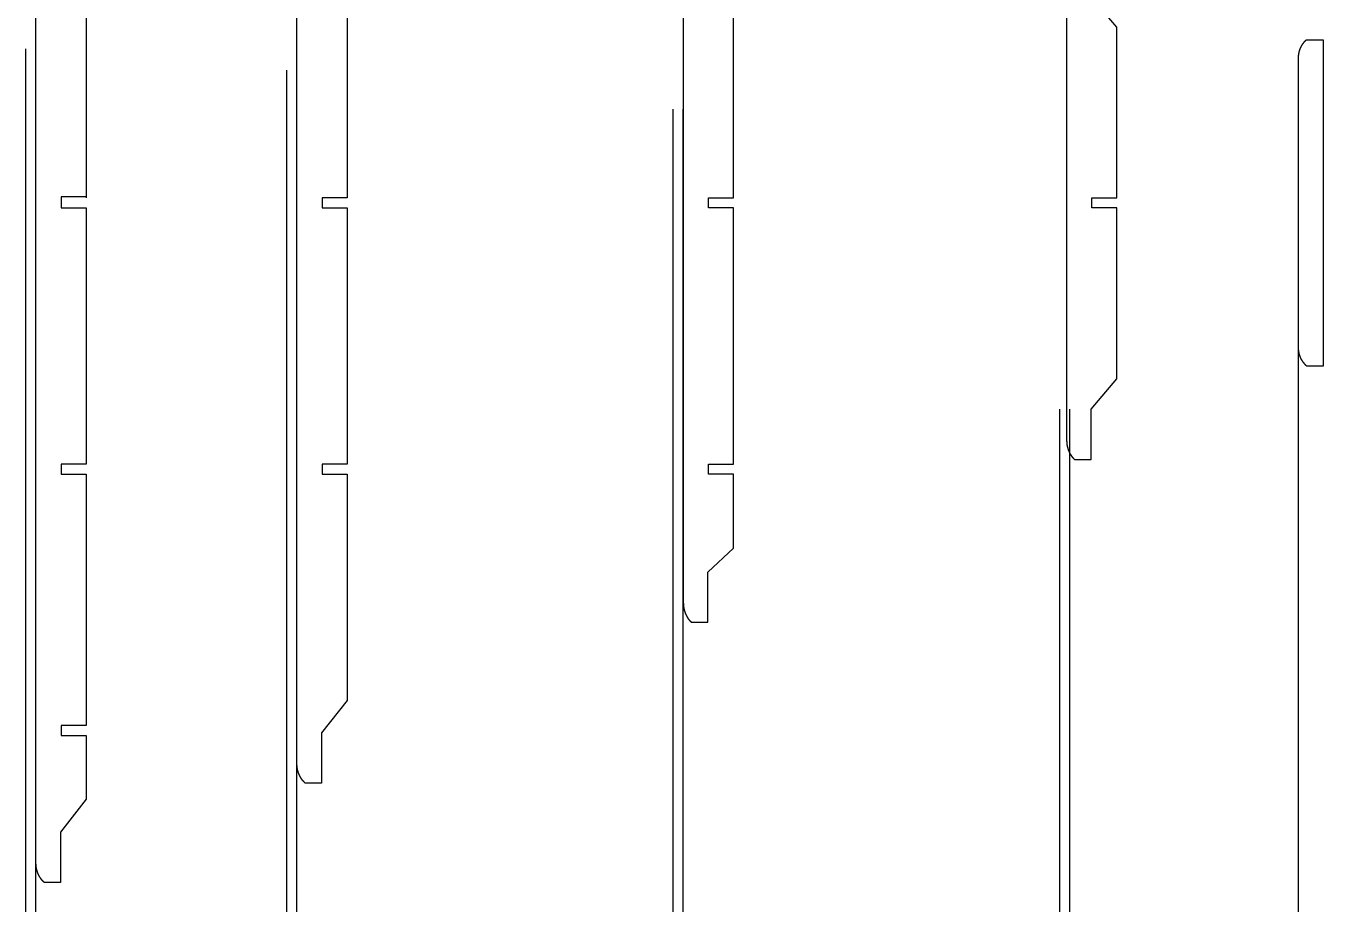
# Model space of a CAD drawing. Header units: inches. Extents: x -1514 to 1282, y -2074 to 286.
# Drawn here: x -1366.6 to -1314.9, y -1791.2 to -1756.2 of the extents above; entities that cross this region are included whole.
import ezdxf

# ---------------------------------------------------------------- set-up
doc = ezdxf.new("R2010")
doc.units = ezdxf.units.IN
doc.header["$LTSCALE"] = 0.1
doc.header["$MEASUREMENT"] = 0

msp = doc.modelspace()

# ---------------------------------------------------------------- linework, layer by layer
for p, q in [((-1366.61192, -1915.49827), (-1366.61192, -1757.16029)), ((-1366.21192, -1915.49827), (-1366.21192, -1757.16029)), ((-1356.21192, -1915.49827), (-1356.21192, -1758.00803)), ((-1355.81192, -1915.49827), (-1355.81192, -1758.00803)), ((-1340.81192, -1915.49827), (-1340.81192, -1759.56345)), ((-1340.41192, -1915.49827), (-1340.41192, -1759.56345)), ((-1315.8957, -1915.49827), (-1315.8957, -1763.28714)), ((-1325.41192, -1915.49827), (-1325.41192, -1771.50665)), ((-1325.01192, -1915.49827), (-1325.01192, -1771.50665))]:
    msp.add_line(p, q)
at = {"color": 7, "linetype": 'Continuous', "lineweight": 25}
for points in [[(-1364.21192, -1763.0575), (-1365.21192, -1763.0575), (-1365.21192, -1763.48713), (-1364.21192, -1763.48713), (-1364.21192, -1773.70137), (-1365.21192, -1773.70137), (-1365.21192, -1774.10137), (-1364.21192, -1774.10137), (-1364.21192, -1784.10137), (-1365.21192, -1784.10137), (-1365.21192, -1784.50137), (-1364.21192, -1784.50137), (-1364.21192, -1784.73246), (-1364.21192, -1784.96356), (-1364.21192, -1785.19466), (-1364.21192, -1785.42575), (-1364.21192, -1785.65685), (-1364.21192, -1785.88794), (-1364.21192, -1786.11904), (-1364.21192, -1786.35013), (-1364.21192, -1786.58123), (-1364.21192, -1786.81233), (-1364.21192, -1787.04342), (-1365.23195, -1788.3557), (-1365.23195, -1790.3557), (-1365.88033, -1790.3557), (-1365.8828, -1790.35344), (-1365.88527, -1790.35117), (-1365.88773, -1790.34889), (-1365.89018, -1790.34661), (-1365.89262, -1790.34431), (-1365.89506, -1790.342), (-1365.89749, -1790.33969), (-1365.89991, -1790.33737), (-1365.90232, -1790.33503), (-1365.90473, -1790.33269), (-1365.90713, -1790.33034), (-1365.90952, -1790.32798), (-1365.9119, -1790.32561), (-1365.91428, -1790.32323), (-1365.91664, -1790.32085), (-1365.919, -1790.31845), (-1365.92135, -1790.31605), (-1365.9237, -1790.31364), (-1365.92603, -1790.31122), (-1365.92836, -1790.30879), (-1365.93068, -1790.30635), (-1365.93299, -1790.3039), (-1365.9353, -1790.30145), (-1365.93759, -1790.29899), (-1365.93988, -1790.29652), (-1365.94216, -1790.29404), (-1365.94443, -1790.29155), (-1365.94669, -1790.28905), (-1365.94895, -1790.28655), (-1365.95119, -1790.28404), (-1365.95343, -1790.28152), (-1365.95566, -1790.27899), (-1365.95788, -1790.27646), (-1365.9601, -1790.27391), (-1365.9623, -1790.27136), (-1365.9645, -1790.2688), (-1365.96668, -1790.26624), (-1365.96886, -1790.26366), (-1365.97103, -1790.26108), (-1365.9732, -1790.25849), (-1365.97535, -1790.2559), (-1365.97749, -1790.25329), (-1365.97963, -1790.25068), (-1365.98176, -1790.24806), (-1365.98388, -1790.24544), (-1365.98599, -1790.24281), (-1365.98809, -1790.24017), (-1365.99018, -1790.23752), (-1365.99226, -1790.23486), (-1365.99434, -1790.2322), (-1365.9964, -1790.22954), (-1365.99846, -1790.22686), (-1366.00051, -1790.22418), (-1366.00255, -1790.22149), (-1366.00458, -1790.21879), (-1366.0066, -1790.21609), (-1366.00861, -1790.21338), (-1366.01061, -1790.21067), (-1366.01261, -1790.20795), (-1366.01459, -1790.20522), (-1366.01657, -1790.20248), (-1366.01853, -1790.19974), (-1366.02049, -1790.19699), (-1366.02244, -1790.19424), (-1366.02437, -1790.19148), (-1366.0263, -1790.18871), (-1366.02822, -1790.18594), (-1366.03013, -1790.18316), (-1366.03203, -1790.18037), (-1366.03392, -1790.17758), (-1366.0358, -1790.17479), (-1366.03768, -1790.17198), (-1366.03954, -1790.16918), (-1366.04139, -1790.16636), (-1366.04324, -1790.16354), (-1366.04507, -1790.16071), (-1366.04689, -1790.15788), (-1366.04871, -1790.15505), (-1366.05051, -1790.1522), (-1366.05231, -1790.14935), (-1366.05409, -1790.1465), (-1366.05587, -1790.14364), (-1366.05763, -1790.14078), (-1366.05939, -1790.13791), (-1366.06113, -1790.13503), (-1366.06287, -1790.13215), (-1366.06459, -1790.12926), (-1366.06631, -1790.12637), (-1366.06802, -1790.12348), (-1366.06971, -1790.12058), (-1366.0714, -1790.11767), (-1366.07307, -1790.11476), (-1366.07474, -1790.11184), (-1366.07639, -1790.10892), (-1366.07804, -1790.106), (-1366.07967, -1790.10307), (-1366.0813, -1790.10013), (-1366.08291, -1790.09719), (-1366.08451, -1790.09425), (-1366.08611, -1790.0913), (-1366.08769, -1790.08835), (-1366.08926, -1790.08539), (-1366.09083, -1790.08242), (-1366.09238, -1790.07945), (-1366.09393, -1790.07647), (-1366.09547, -1790.07348), (-1366.09699, -1790.07049), (-1366.09851, -1790.06749), (-1366.10002, -1790.06449), (-1366.10152, -1790.06148), (-1366.103, -1790.05847), (-1366.10448, -1790.05545), (-1366.10595, -1790.05243), (-1366.10741, -1790.0494), (-1366.10886, -1790.04636), (-1366.1103, -1790.04332), (-1366.11173, -1790.04028), (-1366.11315, -1790.03723), (-1366.11456, -1790.03417), (-1366.11596, -1790.03111), (-1366.11736, -1790.02805), (-1366.11874, -1790.02498), (-1366.12011, -1790.0219), (-1366.12147, -1790.01882), (-1366.12282, -1790.01573), (-1366.12417, -1790.01264), (-1366.1255, -1790.00955), (-1366.12682, -1790.00645), (-1366.12813, -1790.00334), (-1366.12944, -1790.00024), (-1366.13073, -1789.99712), (-1366.13201, -1789.99401), (-1366.13329, -1789.99088), (-1366.13455, -1789.98776), (-1366.1358, -1789.98463), (-1366.13705, -1789.98149), (-1366.13828, -1789.97835), (-1366.13951, -1789.97521), (-1366.14072, -1789.97206), (-1366.14192, -1789.96891), (-1366.14312, -1789.96575), (-1366.1443, -1789.96259), (-1366.14548, -1789.95943), (-1366.14664, -1789.95626), (-1366.1478, -1789.95309), (-1366.14894, -1789.94991), (-1366.15007, -1789.94673), (-1366.1512, -1789.94355), (-1366.15231, -1789.94037), (-1366.15342, -1789.93718), (-1366.15451, -1789.93398), (-1366.15559, -1789.93079), (-1366.15667, -1789.92759), (-1366.15773, -1789.92438), (-1366.15878, -1789.92117), (-1366.15983, -1789.91796), (-1366.16086, -1789.91475), (-1366.16188, -1789.91153), (-1366.1629, -1789.90831), (-1366.1639, -1789.90509), (-1366.16489, -1789.90187), (-1366.16587, -1789.89864), (-1366.16684, -1789.89541), (-1366.16781, -1789.89217), (-1366.16876, -1789.88893), (-1366.1697, -1789.88569), (-1366.17063, -1789.88245), (-1366.17155, -1789.87921), (-1366.17246, -1789.87596), (-1366.17336, -1789.87271), (-1366.17425, -1789.86945), (-1366.17513, -1789.8662), (-1366.176, -1789.86294), (-1366.17686, -1789.85968), (-1366.17771, -1789.85642), (-1366.17855, -1789.85315), (-1366.17937, -1789.84988), (-1366.18019, -1789.84661), (-1366.181, -1789.84334), (-1366.18179, -1789.84007), (-1366.18258, -1789.83679), (-1366.18336, -1789.83352), (-1366.18412, -1789.83024), (-1366.18488, -1789.82696), (-1366.18562, -1789.82367), (-1366.18635, -1789.82039), (-1366.18708, -1789.8171), (-1366.18779, -1789.81381), (-1366.18849, -1789.81052), (-1366.18919, -1789.80723), (-1366.18987, -1789.80394), (-1366.19054, -1789.80064), (-1366.1912, -1789.79735), (-1366.19185, -1789.79405), (-1366.19249, -1789.79075), (-1366.19312, -1789.78745), (-1366.19373, -1789.78415), (-1366.19434, -1789.78085), (-1366.19494, -1789.77755), (-1366.19552, -1789.77424), (-1366.1961, -1789.77094), (-1366.19667, -1789.76763), (-1366.19722, -1789.76429), (-1366.19777, -1789.76095), (-1366.19831, -1789.7576), (-1366.19884, -1789.75426), (-1366.19936, -1789.75091), (-1366.19987, -1789.74756), (-1366.20036, -1789.74421), (-1366.20085, -1789.74086), (-1366.20133, -1789.73751), (-1366.20179, -1789.73415), (-1366.20225, -1789.73079), (-1366.20269, -1789.72743), (-1366.20312, -1789.72407), (-1366.20355, -1789.72071), (-1366.20396, -1789.71734), (-1366.20436, -1789.71398), (-1366.20476, -1789.71061), (-1366.20514, -1789.70724), (-1366.20551, -1789.70387), (-1366.20587, -1789.7005), (-1366.20622, -1789.69713), (-1366.20656, -1789.69375), (-1366.20689, -1789.69038), (-1366.20721, -1789.687), (-1366.20752, -1789.68363), (-1366.20782, -1789.68025), (-1366.20811, -1789.67687), (-1366.20838, -1789.67349), (-1366.20865, -1789.67011), (-1366.20891, -1789.66673), (-1366.20915, -1789.66335), (-1366.20939, -1789.65997), (-1366.20961, -1789.65658), (-1366.20983, -1789.6532), (-1366.21003, -1789.64981), (-1366.21023, -1789.64643), (-1366.21041, -1789.64304), (-1366.21058, -1789.63966), (-1366.21074, -1789.63627), (-1366.2109, -1789.63289), (-1366.21104, -1789.6295), (-1366.21117, -1789.62611), (-1366.21129, -1789.62273), (-1366.2114, -1789.61934), (-1366.2115, -1789.61595), (-1366.21159, -1789.61257), (-1366.21167, -1789.60918), (-1366.21173, -1789.60579), (-1366.21179, -1789.60241), (-1366.21184, -1789.59902), (-1366.21187, -1789.59563), (-1366.2119, -1789.59225), (-1366.21192, -1789.58886), (-1366.21192, -1789.58548), (-1366.21192, -1736.9888)], [(-1353.81192, -1752.87288), (-1353.81192, -1763.08712), (-1354.81192, -1763.08712), (-1354.81192, -1763.48712), (-1353.81192, -1763.48712), (-1353.81192, -1773.70137), (-1354.81192, -1773.70137), (-1354.81192, -1774.10137), (-1353.81192, -1774.10137), (-1353.81192, -1783.10317), (-1354.83196, -1784.39585), (-1354.83196, -1786.39585), (-1355.48636, -1786.39585), (-1355.4888, -1786.39357), (-1355.49124, -1786.39128), (-1355.49368, -1786.38897), (-1355.4961, -1786.38666), (-1355.49852, -1786.38434), (-1355.50092, -1786.38201), (-1355.50333, -1786.37967), (-1355.50572, -1786.37732), (-1355.5081, -1786.37497), (-1355.51048, -1786.3726), (-1355.51285, -1786.37023), (-1355.51521, -1786.36784), (-1355.51757, -1786.36545), (-1355.51991, -1786.36305), (-1355.52225, -1786.36064), (-1355.52458, -1786.35822), (-1355.5269, -1786.35579), (-1355.52922, -1786.35336), (-1355.53152, -1786.35091), (-1355.53382, -1786.34846), (-1355.53611, -1786.346), (-1355.53839, -1786.34353), (-1355.54067, -1786.34105), (-1355.54293, -1786.33857), (-1355.54519, -1786.33607), (-1355.54744, -1786.33357), (-1355.54968, -1786.33106), (-1355.55191, -1786.32854), (-1355.55414, -1786.32602), (-1355.55635, -1786.32348), (-1355.55856, -1786.32094), (-1355.56076, -1786.31839), (-1355.56295, -1786.31583), (-1355.56513, -1786.31327), (-1355.5673, -1786.31069), (-1355.56947, -1786.30811), (-1355.57163, -1786.30553), (-1355.57377, -1786.30293), (-1355.57591, -1786.30033), (-1355.57804, -1786.29772), (-1355.58017, -1786.2951), (-1355.58228, -1786.29247), (-1355.58439, -1786.28984), (-1355.58648, -1786.2872), (-1355.58857, -1786.28456), (-1355.59065, -1786.2819), (-1355.59272, -1786.27924), (-1355.59478, -1786.27657), (-1355.59683, -1786.2739), (-1355.59887, -1786.27122), (-1355.60091, -1786.26853), (-1355.60293, -1786.26583), (-1355.60495, -1786.26313), (-1355.60695, -1786.26042), (-1355.60895, -1786.25771), (-1355.61094, -1786.25499), (-1355.61292, -1786.25226), (-1355.61489, -1786.24952), (-1355.61685, -1786.24678), (-1355.61881, -1786.24403), (-1355.62075, -1786.24128), (-1355.62268, -1786.23852), (-1355.62461, -1786.23575), (-1355.62652, -1786.23298), (-1355.62843, -1786.2302), (-1355.63033, -1786.22742), (-1355.63221, -1786.22462), (-1355.63409, -1786.22183), (-1355.63596, -1786.21902), (-1355.63782, -1786.21621), (-1355.63967, -1786.2134), (-1355.64151, -1786.21058), (-1355.64334, -1786.20775), (-1355.64516, -1786.20492), (-1355.64697, -1786.20208), (-1355.64877, -1786.19924), (-1355.65057, -1786.19639), (-1355.65235, -1786.19354), (-1355.65412, -1786.19068), (-1355.65588, -1786.18781), (-1355.65764, -1786.18494), (-1355.65938, -1786.18207), (-1355.66111, -1786.17919), (-1355.66284, -1786.1763), (-1355.66455, -1786.17341), (-1355.66626, -1786.17051), (-1355.66795, -1786.16761), (-1355.66963, -1786.1647), (-1355.67131, -1786.16179), (-1355.67297, -1786.15888), (-1355.67463, -1786.15596), (-1355.67627, -1786.15303), (-1355.6779, -1786.1501), (-1355.67953, -1786.14717), (-1355.68114, -1786.14423), (-1355.68275, -1786.14128), (-1355.68434, -1786.13833), (-1355.68592, -1786.13538), (-1355.68749, -1786.13242), (-1355.68906, -1786.12946), (-1355.69061, -1786.12649), (-1355.69215, -1786.12352), (-1355.69369, -1786.12054), (-1355.69521, -1786.11756), (-1355.69673, -1786.11456), (-1355.69823, -1786.11157), (-1355.69973, -1786.10856), (-1355.70121, -1786.10556), (-1355.70269, -1786.10254), (-1355.70416, -1786.09952), (-1355.70562, -1786.0965), (-1355.70707, -1786.09347), (-1355.70851, -1786.09043), (-1355.70993, -1786.08739), (-1355.71135, -1786.08435), (-1355.71276, -1786.0813), (-1355.71416, -1786.07824), (-1355.71556, -1786.07518), (-1355.71694, -1786.07211), (-1355.71831, -1786.06904), (-1355.71967, -1786.06597), (-1355.72102, -1786.06289), (-1355.72236, -1786.0598), (-1355.7237, -1786.05671), (-1355.72502, -1786.05362), (-1355.72633, -1786.05052), (-1355.72764, -1786.04741), (-1355.72893, -1786.04431), (-1355.73022, -1786.04119), (-1355.73149, -1786.03808), (-1355.73276, -1786.03495), (-1355.73401, -1786.03183), (-1355.73526, -1786.0287), (-1355.73649, -1786.02556), (-1355.73772, -1786.02243), (-1355.73893, -1786.01928), (-1355.74014, -1786.01614), (-1355.74134, -1786.01298), (-1355.74252, -1786.00983), (-1355.7437, -1786.00667), (-1355.74487, -1786.00351), (-1355.74602, -1786.00034), (-1355.74717, -1785.99717), (-1355.74831, -1785.994), (-1355.74943, -1785.99082), (-1355.75055, -1785.98764), (-1355.75166, -1785.98445), (-1355.75276, -1785.98126), (-1355.75384, -1785.97807), (-1355.75492, -1785.97488), (-1355.75599, -1785.97168), (-1355.75705, -1785.96847), (-1355.7581, -1785.96527), (-1355.75914, -1785.96206), (-1355.76016, -1785.95885), (-1355.76118, -1785.95563), (-1355.76219, -1785.95241), (-1355.76319, -1785.94919), (-1355.76418, -1785.94597), (-1355.76515, -1785.94274), (-1355.76612, -1785.93951), (-1355.76708, -1785.93628), (-1355.76803, -1785.93304), (-1355.76897, -1785.9298), (-1355.7699, -1785.92656), (-1355.77081, -1785.92332), (-1355.77172, -1785.92007), (-1355.77262, -1785.91682), (-1355.77351, -1785.91357), (-1355.77439, -1785.91031), (-1355.77525, -1785.90706), (-1355.77611, -1785.9038), (-1355.77696, -1785.90054), (-1355.7778, -1785.89727), (-1355.77862, -1785.89401), (-1355.77944, -1785.89074), (-1355.78025, -1785.88747), (-1355.78104, -1785.8842), (-1355.78183, -1785.88092), (-1355.78261, -1785.87765), (-1355.78337, -1785.87437), (-1355.78413, -1785.87109), (-1355.78487, -1785.86781), (-1355.78561, -1785.86452), (-1355.78634, -1785.86124), (-1355.78705, -1785.85795), (-1355.78776, -1785.85466), (-1355.78845, -1785.85137), (-1355.78913, -1785.84808), (-1355.78981, -1785.84479), (-1355.79047, -1785.84149), (-1355.79113, -1785.83819), (-1355.79177, -1785.8349), (-1355.7924, -1785.8316), (-1355.79302, -1785.8283), (-1355.79364, -1785.825), (-1355.79424, -1785.82169), (-1355.79483, -1785.81839), (-1355.79541, -1785.81509), (-1355.79598, -1785.81178), (-1355.79654, -1785.80847), (-1355.79709, -1785.80517), (-1355.79763, -1785.80186), (-1355.79817, -1785.79852), (-1355.79869, -1785.79518), (-1355.79921, -1785.79184), (-1355.79971, -1785.78849), (-1355.8002, -1785.78514), (-1355.80069, -1785.78179), (-1355.80116, -1785.77844), (-1355.80162, -1785.77509), (-1355.80208, -1785.77173), (-1355.80252, -1785.76838), (-1355.80295, -1785.76502), (-1355.80337, -1785.76166), (-1355.80379, -1785.7583), (-1355.80419, -1785.75493), (-1355.80458, -1785.75157), (-1355.80496, -1785.7482), (-1355.80533, -1785.74484), (-1355.80569, -1785.74147), (-1355.80604, -1785.7381), (-1355.80638, -1785.73473), (-1355.80672, -1785.73136), (-1355.80704, -1785.72799), (-1355.80735, -1785.72461), (-1355.80765, -1785.72124), (-1355.80794, -1785.71786), (-1355.80822, -1785.71449), (-1355.80849, -1785.71111), (-1355.80874, -1785.70773), (-1355.80899, -1785.70435), (-1355.80923, -1785.70097), (-1355.80946, -1785.69759), (-1355.80968, -1785.69421), (-1355.80989, -1785.69083), (-1355.81009, -1785.68745), (-1355.81027, -1785.68407), (-1355.81045, -1785.68069), (-1355.81062, -1785.6773), (-1355.81078, -1785.67392), (-1355.81093, -1785.67054), (-1355.81106, -1785.66715), (-1355.81119, -1785.66377), (-1355.81131, -1785.66038), (-1355.81141, -1785.657), (-1355.81151, -1785.65362), (-1355.8116, -1785.65023), (-1355.81167, -1785.64685), (-1355.81174, -1785.64346), (-1355.81179, -1785.64008), (-1355.81184, -1785.63669), (-1355.81188, -1785.63331), (-1355.8119, -1785.62993), (-1355.81192, -1785.62654), (-1355.81192, -1785.62316), (-1355.81192, -1740.95112)], [(-1340.41192, -1747.34853), (-1340.41192, -1779.22574), (-1340.41192, -1779.22909), (-1340.4119, -1779.23244), (-1340.41188, -1779.23579), (-1340.41184, -1779.23914), (-1340.4118, -1779.24249), (-1340.41174, -1779.24584), (-1340.41168, -1779.24919), (-1340.41161, -1779.25254), (-1340.41152, -1779.25589), (-1340.41143, -1779.25924), (-1340.41133, -1779.2626), (-1340.41121, -1779.26595), (-1340.41109, -1779.2693), (-1340.41096, -1779.27265), (-1340.41081, -1779.276), (-1340.41066, -1779.27934), (-1340.4105, -1779.28269), (-1340.41033, -1779.28604), (-1340.41014, -1779.28939), (-1340.40995, -1779.29274), (-1340.40975, -1779.29609), (-1340.40954, -1779.29943), (-1340.40931, -1779.30278), (-1340.40908, -1779.30613), (-1340.40884, -1779.30947), (-1340.40859, -1779.31281), (-1340.40833, -1779.31616), (-1340.40806, -1779.3195), (-1340.40777, -1779.32284), (-1340.40748, -1779.32618), (-1340.40718, -1779.32952), (-1340.40687, -1779.33286), (-1340.40655, -1779.3362), (-1340.40622, -1779.33954), (-1340.40588, -1779.34287), (-1340.40553, -1779.34621), (-1340.40517, -1779.34954), (-1340.4048, -1779.35287), (-1340.40442, -1779.3562), (-1340.40403, -1779.35953), (-1340.40363, -1779.36286), (-1340.40322, -1779.36619), (-1340.4028, -1779.36951), (-1340.40237, -1779.37284), (-1340.40193, -1779.37616), (-1340.40148, -1779.37948), (-1340.40102, -1779.3828), (-1340.40055, -1779.38612), (-1340.40007, -1779.38943), (-1340.39958, -1779.39274), (-1340.39908, -1779.39606), (-1340.39883, -1779.39771), (-1340.39857, -1779.39936), (-1340.39806, -1779.40264), (-1340.39753, -1779.40591), (-1340.397, -1779.40919), (-1340.39645, -1779.41247), (-1340.3959, -1779.41574), (-1340.39533, -1779.41902), (-1340.39476, -1779.42229), (-1340.39417, -1779.42556), (-1340.39358, -1779.42883), (-1340.39297, -1779.4321), (-1340.39236, -1779.43537), (-1340.39173, -1779.43864), (-1340.39109, -1779.44191), (-1340.39045, -1779.44517), (-1340.38979, -1779.44843), (-1340.38913, -1779.4517), (-1340.38845, -1779.45496), (-1340.38777, -1779.45822), (-1340.38707, -1779.46147), (-1340.38637, -1779.46473), (-1340.38565, -1779.46798), (-1340.38492, -1779.47124), (-1340.38419, -1779.47449), (-1340.38344, -1779.47773), (-1340.38269, -1779.48098), (-1340.38192, -1779.48423), (-1340.38115, -1779.48747), (-1340.38036, -1779.49071), (-1340.37957, -1779.49395), (-1340.37876, -1779.49719), (-1340.37795, -1779.50042), (-1340.37712, -1779.50365), (-1340.37629, -1779.50688), (-1340.37544, -1779.51011), (-1340.37459, -1779.51334), (-1340.37373, -1779.51656), (-1340.37285, -1779.51978), (-1340.37197, -1779.523), (-1340.37107, -1779.52622), (-1340.37017, -1779.52943), (-1340.36926, -1779.53264), (-1340.36833, -1779.53585), (-1340.3674, -1779.53905), (-1340.36646, -1779.54226), (-1340.3655, -1779.54546), (-1340.36454, -1779.54865), (-1340.36357, -1779.55185), (-1340.36259, -1779.55504), (-1340.3616, -1779.55823), (-1340.36059, -1779.56141), (-1340.35958, -1779.56459), (-1340.35856, -1779.56777), (-1340.35753, -1779.57095), (-1340.35649, -1779.57412), (-1340.35544, -1779.57729), (-1340.35438, -1779.58045), (-1340.35331, -1779.58362), (-1340.35223, -1779.58678), (-1340.35114, -1779.58993), (-1340.35004, -1779.59308), (-1340.34894, -1779.59623), (-1340.34782, -1779.59937), (-1340.34669, -1779.60252), (-1340.34555, -1779.60565), (-1340.3444, -1779.60879), (-1340.34325, -1779.61192), (-1340.34208, -1779.61504), (-1340.34091, -1779.61816), (-1340.33972, -1779.62128), (-1340.33852, -1779.62439), (-1340.33732, -1779.6275), (-1340.33611, -1779.63061), (-1340.33488, -1779.63371), (-1340.33365, -1779.63681), (-1340.3324, -1779.6399), (-1340.33115, -1779.64299), (-1340.32989, -1779.64607), (-1340.32862, -1779.64915), (-1340.32734, -1779.65223), (-1340.32604, -1779.6553), (-1340.32474, -1779.65837), (-1340.32343, -1779.66143), (-1340.32211, -1779.66449), (-1340.32079, -1779.66754), (-1340.31945, -1779.67059), (-1340.3181, -1779.67363), (-1340.31674, -1779.67667), (-1340.31537, -1779.6797), (-1340.314, -1779.68273), (-1340.31261, -1779.68575), (-1340.31121, -1779.68877), (-1340.30981, -1779.69178), (-1340.3084, -1779.69479), (-1340.30697, -1779.6978), (-1340.30554, -1779.70079), (-1340.3041, -1779.70379), (-1340.30264, -1779.70677), (-1340.30118, -1779.70976), (-1340.29971, -1779.71273), (-1340.29823, -1779.7157), (-1340.29674, -1779.71867), (-1340.29524, -1779.72163), (-1340.29373, -1779.72458), (-1340.29222, -1779.72753), (-1340.29069, -1779.73047), (-1340.28915, -1779.73341), (-1340.28761, -1779.73634), (-1340.28605, -1779.73927), (-1340.28448, -1779.7422), (-1340.2829, -1779.74512), (-1340.28131, -1779.74803), (-1340.27972, -1779.75095), (-1340.27811, -1779.75385), (-1340.27649, -1779.75676), (-1340.27486, -1779.75965), (-1340.27323, -1779.76255), (-1340.27158, -1779.76544), (-1340.26992, -1779.76832), (-1340.26826, -1779.7712), (-1340.26658, -1779.77407), (-1340.26489, -1779.77694), (-1340.2632, -1779.77981), (-1340.26149, -1779.78266), (-1340.25978, -1779.78552), (-1340.25805, -1779.78837), (-1340.25632, -1779.79121), (-1340.25457, -1779.79405), (-1340.25282, -1779.79688), (-1340.25105, -1779.79971), (-1340.24928, -1779.80253), (-1340.2475, -1779.80535), (-1340.24571, -1779.80816), (-1340.24391, -1779.81096), (-1340.2421, -1779.81376), (-1340.24028, -1779.81656), (-1340.23845, -1779.81934), (-1340.23661, -1779.82213), (-1340.23476, -1779.8249), (-1340.2329, -1779.82767), (-1340.23103, -1779.83044), (-1340.22916, -1779.8332), (-1340.22727, -1779.83595), (-1340.22538, -1779.8387), (-1340.22348, -1779.84144), (-1340.22156, -1779.84417), (-1340.21964, -1779.8469), (-1340.21771, -1779.84962), (-1340.21577, -1779.85234), (-1340.21382, -1779.85505), (-1340.21187, -1779.85775), (-1340.2099, -1779.86044), (-1340.20792, -1779.86313), (-1340.20594, -1779.86582), (-1340.20395, -1779.86849), (-1340.20194, -1779.87116), (-1340.19993, -1779.87383), (-1340.19791, -1779.87648), (-1340.19588, -1779.87913), (-1340.19385, -1779.88177), (-1340.1918, -1779.88441), (-1340.18975, -1779.88704), (-1340.18768, -1779.88966), (-1340.18561, -1779.89227), (-1340.18353, -1779.89488), (-1340.18144, -1779.89748), (-1340.17934, -1779.90007), (-1340.17723, -1779.90266), (-1340.17512, -1779.90523), (-1340.173, -1779.90781), (-1340.17086, -1779.91037), (-1340.16872, -1779.91292), (-1340.16658, -1779.91547), (-1340.16442, -1779.91801), (-1340.16225, -1779.92054), (-1340.16008, -1779.92307), (-1340.1579, -1779.92559), (-1340.15571, -1779.9281), (-1340.15351, -1779.9306), (-1340.1513, -1779.93309), (-1340.14908, -1779.93558), (-1340.14686, -1779.93805), (-1340.14463, -1779.94052), (-1340.14239, -1779.94299), (-1340.14014, -1779.94544), (-1340.13789, -1779.94788), (-1340.13562, -1779.95032), (-1340.13335, -1779.95275), (-1340.13107, -1779.95517), (-1340.12878, -1779.95758), (-1340.12649, -1779.95998), (-1340.12418, -1779.96238), (-1340.12187, -1779.96477), (-1340.11955, -1779.96714), (-1340.11723, -1779.96951), (-1340.11489, -1779.97187), (-1340.11255, -1779.97422), (-1340.1102, -1779.97657), (-1340.10784, -1779.9789), (-1340.10547, -1779.98122), (-1340.1031, -1779.98354), (-1340.10072, -1779.98585), (-1340.09833, -1779.98814), (-1340.09593, -1779.99043), (-1340.09353, -1779.99271), (-1339.43198, -1779.99271), (-1339.43198, -1777.99271), (-1338.41192, -1777.0354), (-1338.41192, -1774.10137), (-1339.41192, -1774.10137), (-1339.41192, -1773.70137), (-1338.41192, -1773.70137), (-1338.41192, -1763.48712), (-1339.41192, -1763.48712), (-1339.41192, -1763.08712), (-1338.41192, -1763.08712), (-1338.41192, -1752.87288)], [(-1364.21192, -1752.87289), (-1364.21192, -1763.08713)], [(-1325.13518, -1753.82206), (-1325.13518, -1772.75222), (-1325.13516, -1772.75884), (-1325.1351, -1772.76546), (-1325.13501, -1772.77208), (-1325.13487, -1772.7787), (-1325.1347, -1772.78532), (-1325.13448, -1772.79195), (-1325.13423, -1772.79857), (-1325.13394, -1772.80518), (-1325.13362, -1772.8118), (-1325.13325, -1772.81842), (-1325.13305, -1772.82173), (-1325.13284, -1772.82503), (-1325.13262, -1772.82834), (-1325.1324, -1772.83165), (-1325.13216, -1772.83495), (-1325.13191, -1772.83826), (-1325.13166, -1772.84156), (-1325.13139, -1772.84486), (-1325.13112, -1772.84817), (-1325.13083, -1772.85147), (-1325.13053, -1772.85477), (-1325.13023, -1772.85807), (-1325.12992, -1772.86137), (-1325.12959, -1772.86466), (-1325.12926, -1772.86796), (-1325.12891, -1772.87125), (-1325.12856, -1772.87455), (-1325.1282, -1772.87784), (-1325.12782, -1772.88113), (-1325.12744, -1772.88442), (-1325.12705, -1772.88771), (-1325.12665, -1772.891), (-1325.12623, -1772.89428), (-1325.12581, -1772.89757), (-1325.12538, -1772.90085), (-1325.12494, -1772.90413), (-1325.12449, -1772.90741), (-1325.12403, -1772.91069), (-1325.12356, -1772.91397), (-1325.12308, -1772.91724), (-1325.12259, -1772.92051), (-1325.12234, -1772.92215), (-1325.12209, -1772.92377), (-1325.12159, -1772.92701), (-1325.12107, -1772.93025), (-1325.12055, -1772.93349), (-1325.12001, -1772.93673), (-1325.11947, -1772.93996), (-1325.11891, -1772.9432), (-1325.11835, -1772.94643), (-1325.11777, -1772.94967), (-1325.11719, -1772.9529), (-1325.11659, -1772.95613), (-1325.11599, -1772.95936), (-1325.11538, -1772.96259), (-1325.11475, -1772.96582), (-1325.11412, -1772.96905), (-1325.11347, -1772.97227), (-1325.11282, -1772.9755), (-1325.11216, -1772.97872), (-1325.11148, -1772.98194), (-1325.1108, -1772.98516), (-1325.11011, -1772.98838), (-1325.10941, -1772.9916), (-1325.10869, -1772.99481), (-1325.10797, -1772.99802), (-1325.10724, -1773.00124), (-1325.1065, -1773.00444), (-1325.10575, -1773.00765), (-1325.10498, -1773.01086), (-1325.10421, -1773.01406), (-1325.10343, -1773.01726), (-1325.10264, -1773.02046), (-1325.10184, -1773.02366), (-1325.10103, -1773.02686), (-1325.10021, -1773.03005), (-1325.09938, -1773.03324), (-1325.09854, -1773.03643), (-1325.09769, -1773.03962), (-1325.09683, -1773.0428), (-1325.09597, -1773.04598), (-1325.09509, -1773.04916), (-1325.0942, -1773.05234), (-1325.0933, -1773.05551), (-1325.0924, -1773.05868), (-1325.09148, -1773.06185), (-1325.09055, -1773.06502), (-1325.08962, -1773.06818), (-1325.08867, -1773.07134), (-1325.08771, -1773.0745), (-1325.08675, -1773.07765), (-1325.08577, -1773.0808), (-1325.08479, -1773.08395), (-1325.0838, -1773.0871), (-1325.08279, -1773.09024), (-1325.08178, -1773.09338), (-1325.08076, -1773.09651), (-1325.07972, -1773.09965), (-1325.07868, -1773.10278), (-1325.07763, -1773.1059), (-1325.07657, -1773.10903), (-1325.0755, -1773.11215), (-1325.07442, -1773.11526), (-1325.07333, -1773.11837), (-1325.07223, -1773.12148), (-1325.07112, -1773.12459), (-1325.07, -1773.12769), (-1325.06887, -1773.13079), (-1325.06774, -1773.13388), (-1325.06659, -1773.13697), (-1325.06543, -1773.14006), (-1325.06427, -1773.14314), (-1325.06309, -1773.14622), (-1325.06191, -1773.1493), (-1325.06071, -1773.15237), (-1325.05951, -1773.15543), (-1325.0583, -1773.15849), (-1325.05707, -1773.16155), (-1325.05584, -1773.16461), (-1325.0546, -1773.16766), (-1325.05335, -1773.1707), (-1325.05209, -1773.17374), (-1325.05082, -1773.17678), (-1325.04954, -1773.17981), (-1325.04825, -1773.18284), (-1325.04695, -1773.18586), (-1325.04564, -1773.18888), (-1325.04433, -1773.19189), (-1325.043, -1773.1949), (-1325.04166, -1773.19791), (-1325.04032, -1773.20091), (-1325.03896, -1773.2039), (-1325.0376, -1773.20689), (-1325.03623, -1773.20988), (-1325.03484, -1773.21286), (-1325.03345, -1773.21583), (-1325.03205, -1773.2188), (-1325.03064, -1773.22177), (-1325.02922, -1773.22473), (-1325.02779, -1773.22768), (-1325.02635, -1773.23063), (-1325.0249, -1773.23357), (-1325.02345, -1773.23651), (-1325.02198, -1773.23944), (-1325.0205, -1773.24237), (-1325.01902, -1773.24529), (-1325.01753, -1773.2482), (-1325.01602, -1773.25111), (-1325.01451, -1773.25402), (-1325.01299, -1773.25692), (-1325.01145, -1773.25982), (-1325.00991, -1773.26271), (-1325.00836, -1773.2656), (-1325.00679, -1773.26849), (-1325.00522, -1773.27137), (-1325.00364, -1773.27424), (-1325.00204, -1773.27711), (-1325.00044, -1773.27998), (-1324.99883, -1773.28284), (-1324.99721, -1773.2857), (-1324.99557, -1773.28855), (-1324.99393, -1773.2914), (-1324.99228, -1773.29424), (-1324.99062, -1773.29708), (-1324.98895, -1773.29991), (-1324.98727, -1773.30274), (-1324.98558, -1773.30557), (-1324.98388, -1773.30838), (-1324.98217, -1773.3112), (-1324.98045, -1773.314), (-1324.97873, -1773.31681), (-1324.97699, -1773.3196), (-1324.97524, -1773.32239), (-1324.97349, -1773.32518), (-1324.97172, -1773.32796), (-1324.96995, -1773.33074), (-1324.96816, -1773.33351), (-1324.96637, -1773.33627), (-1324.96457, -1773.33903), (-1324.96276, -1773.34178), (-1324.96094, -1773.34453), (-1324.95911, -1773.34727), (-1324.95727, -1773.35), (-1324.95542, -1773.35273), (-1324.95356, -1773.35546), (-1324.95169, -1773.35817), (-1324.94982, -1773.36089), (-1324.94793, -1773.36359), (-1324.94604, -1773.36629), (-1324.94414, -1773.36898), (-1324.94223, -1773.37167), (-1324.94031, -1773.37435), (-1324.93838, -1773.37702), (-1324.93644, -1773.37969), (-1324.93449, -1773.38235), (-1324.93254, -1773.38501), (-1324.93057, -1773.38766), (-1324.9286, -1773.3903), (-1324.92662, -1773.39293), (-1324.92463, -1773.39556), (-1324.92263, -1773.39818), (-1324.92062, -1773.4008), (-1324.9186, -1773.4034), (-1324.91658, -1773.406), (-1324.91454, -1773.4086), (-1324.9125, -1773.41118), (-1324.91045, -1773.41376), (-1324.90839, -1773.41634), (-1324.90632, -1773.4189), (-1324.90425, -1773.42146), (-1324.90216, -1773.42401), (-1324.90007, -1773.42656), (-1324.89797, -1773.42909), (-1324.89586, -1773.43162), (-1324.89374, -1773.43414), (-1324.89161, -1773.43666), (-1324.88948, -1773.43916), (-1324.88733, -1773.44166), (-1324.88518, -1773.44415), (-1324.88302, -1773.44664), (-1324.88085, -1773.44911), (-1324.87868, -1773.45158), (-1324.87649, -1773.45404), (-1324.8743, -1773.45649), (-1324.8721, -1773.45894), (-1324.86989, -1773.46137), (-1324.86768, -1773.4638), (-1324.86545, -1773.46622), (-1324.86322, -1773.46864), (-1324.86098, -1773.47104), (-1324.85873, -1773.47343), (-1324.85648, -1773.47582), (-1324.85421, -1773.4782), (-1324.85194, -1773.48057), (-1324.84966, -1773.48293), (-1324.84738, -1773.48529), (-1324.84508, -1773.48763), (-1324.84278, -1773.48997), (-1324.84047, -1773.4923), (-1324.83815, -1773.49462), (-1324.83582, -1773.49693), (-1324.83349, -1773.49923), (-1324.83115, -1773.50152), (-1324.8288, -1773.5038), (-1324.82644, -1773.50608), (-1324.82408, -1773.50834), (-1324.82171, -1773.5106), (-1324.15532, -1773.5106), (-1324.15532, -1771.5106), (-1323.13518, -1770.29793), (-1323.13518, -1763.48714), (-1324.13518, -1763.48714), (-1324.13518, -1763.08712), (-1323.13518, -1763.08714), (-1323.13518, -1756.29635), (-1324.15532, -1755.08368)]]:
    msp.add_lwpolyline(points, dxfattribs=at)
msp.add_lwpolyline([(-1315.8957, -1769.03818), (-1315.8957, -1757.5361), (-1315.8957, -1757.53287), (-1315.89568, -1757.52964), (-1315.89566, -1757.52641), (-1315.89562, -1757.52318), (-1315.89558, -1757.51995), (-1315.89552, -1757.51672), (-1315.89546, -1757.51349), (-1315.89539, -1757.51026), (-1315.8953, -1757.50703), (-1315.89521, -1757.50379), (-1315.8951, -1757.50056), (-1315.89499, -1757.49733), (-1315.89486, -1757.49409), (-1315.89473, -1757.49086), (-1315.89459, -1757.48762), (-1315.89443, -1757.48439), (-1315.89427, -1757.48116), (-1315.89409, -1757.47792), (-1315.89391, -1757.47469), (-1315.89372, -1757.47145), (-1315.89351, -1757.46822), (-1315.8933, -1757.46498), (-1315.89308, -1757.46175), (-1315.89285, -1757.45852), (-1315.8926, -1757.45528), (-1315.89235, -1757.45205), (-1315.89209, -1757.44882), (-1315.89181, -1757.44558), (-1315.89153, -1757.44235), (-1315.89124, -1757.43912), (-1315.89094, -1757.43589), (-1315.89063, -1757.43266), (-1315.8903, -1757.42943), (-1315.88997, -1757.4262), (-1315.88963, -1757.42297), (-1315.88928, -1757.41974), (-1315.88892, -1757.41652), (-1315.88855, -1757.41329), (-1315.88816, -1757.41006), (-1315.88777, -1757.40684), (-1315.88737, -1757.40362), (-1315.88696, -1757.4004), (-1315.88654, -1757.39717), (-1315.88611, -1757.39395), (-1315.88567, -1757.39074), (-1315.88522, -1757.38752), (-1315.88476, -1757.3843), (-1315.88429, -1757.38109), (-1315.88381, -1757.37787), (-1315.88332, -1757.37466), (-1315.88282, -1757.37145), (-1315.88232, -1757.36824), (-1315.8818, -1757.36504), (-1315.88127, -1757.36183), (-1315.88073, -1757.35863), (-1315.88018, -1757.35542), (-1315.87962, -1757.35222), (-1315.87906, -1757.34902), (-1315.87848, -1757.34583), (-1315.87789, -1757.34263), (-1315.87729, -1757.33944), (-1315.87669, -1757.33625), (-1315.87607, -1757.33306), (-1315.87544, -1757.32987), (-1315.87481, -1757.32669), (-1315.87416, -1757.32351), (-1315.8735, -1757.32033), (-1315.87284, -1757.31715), (-1315.87216, -1757.31397), (-1315.87148, -1757.3108), (-1315.87078, -1757.30763), (-1315.87008, -1757.30446), (-1315.86936, -1757.30129), (-1315.86864, -1757.29813), (-1315.8679, -1757.29497), (-1315.86716, -1757.29181), (-1315.8664, -1757.28865), (-1315.86564, -1757.2855), (-1315.86487, -1757.28235), (-1315.86408, -1757.2792), (-1315.86329, -1757.27606), (-1315.86249, -1757.27292), (-1315.86168, -1757.26978), (-1315.86085, -1757.26664), (-1315.86002, -1757.26351), (-1315.85918, -1757.26038), (-1315.85833, -1757.25726), (-1315.85747, -1757.25413), (-1315.8566, -1757.25101), (-1315.85571, -1757.2479), (-1315.85482, -1757.24479), (-1315.85392, -1757.24168), (-1315.85301, -1757.23857), (-1315.85209, -1757.23547), (-1315.85117, -1757.23237), (-1315.85023, -1757.22927), (-1315.84928, -1757.22618), (-1315.84832, -1757.22309), (-1315.84735, -1757.22001), (-1315.84637, -1757.21693), (-1315.84538, -1757.21385), (-1315.84439, -1757.21078), (-1315.84338, -1757.20771), (-1315.84236, -1757.20464), (-1315.84134, -1757.20158), (-1315.8403, -1757.19852), (-1315.83925, -1757.19547), (-1315.8382, -1757.19242), (-1315.83714, -1757.18938), (-1315.83606, -1757.18634), (-1315.83497, -1757.1833), (-1315.83388, -1757.18027), (-1315.83277, -1757.17724), (-1315.83166, -1757.17421), (-1315.83053, -1757.17118), (-1315.8294, -1757.16816), (-1315.82825, -1757.16514), (-1315.82709, -1757.16212), (-1315.82593, -1757.15911), (-1315.82475, -1757.1561), (-1315.82356, -1757.15309), (-1315.82237, -1757.15008), (-1315.82116, -1757.14708), (-1315.81994, -1757.14408), (-1315.81872, -1757.14109), (-1315.81748, -1757.1381), (-1315.81623, -1757.13511), (-1315.81498, -1757.13212), (-1315.81371, -1757.12914), (-1315.81243, -1757.12617), (-1315.81115, -1757.12319), (-1315.80985, -1757.12022), (-1315.80854, -1757.11726), (-1315.80723, -1757.11429), (-1315.8059, -1757.11133), (-1315.80457, -1757.10838), (-1315.80322, -1757.10543), (-1315.80187, -1757.10248), (-1315.80051, -1757.09954), (-1315.79913, -1757.0966), (-1315.79775, -1757.09367), (-1315.79635, -1757.09073), (-1315.79495, -1757.08781), (-1315.79354, -1757.08489), (-1315.79212, -1757.08197), (-1315.79069, -1757.07906), (-1315.78924, -1757.07615), (-1315.78779, -1757.07324), (-1315.78633, -1757.07034), (-1315.78486, -1757.06745), (-1315.78338, -1757.06456), (-1315.7819, -1757.06167), (-1315.7804, -1757.05879), (-1315.77889, -1757.05591), (-1315.77737, -1757.05304), (-1315.77585, -1757.05018), (-1315.77431, -1757.04731), (-1315.77277, -1757.04446), (-1315.77121, -1757.0416), (-1315.76965, -1757.03876), (-1315.76808, -1757.03592), (-1315.7665, -1757.03308), (-1315.76491, -1757.03025), (-1315.76331, -1757.02742), (-1315.7617, -1757.0246), (-1315.76008, -1757.02179), (-1315.75845, -1757.01898), (-1315.75682, -1757.01617), (-1315.75517, -1757.01337), (-1315.75351, -1757.01058), (-1315.75185, -1757.00779), (-1315.75018, -1757.00501), (-1315.7485, -1757.00223), (-1315.74681, -1756.99946), (-1315.74511, -1756.9967), (-1315.7434, -1756.99394), (-1315.74168, -1756.99118), (-1315.73995, -1756.98844), (-1315.73822, -1756.9857), (-1315.73647, -1756.98296), (-1315.73472, -1756.98023), (-1315.73296, -1756.97751), (-1315.73119, -1756.97479), (-1315.72941, -1756.97208), (-1315.72762, -1756.96938), (-1315.72582, -1756.96668), (-1315.72402, -1756.96399), (-1315.7222, -1756.9613), (-1315.72038, -1756.95862), (-1315.71855, -1756.95595), (-1315.71671, -1756.95328), (-1315.71486, -1756.95062), (-1315.713, -1756.94797), (-1315.71113, -1756.94533), (-1315.70926, -1756.94269), (-1315.70738, -1756.94006), (-1315.70548, -1756.93743), (-1315.70358, -1756.93481), (-1315.70167, -1756.9322), (-1315.69976, -1756.9296), (-1315.69783, -1756.927), (-1315.6959, -1756.92441), (-1315.69395, -1756.92183), (-1315.692, -1756.91925), (-1315.69004, -1756.91668), (-1315.68808, -1756.91412), (-1315.6861, -1756.91157), (-1315.68412, -1756.90902), (-1315.68212, -1756.90648), (-1315.68012, -1756.90395), (-1315.67811, -1756.90142), (-1315.6761, -1756.89891), (-1315.67407, -1756.8964), (-1315.67204, -1756.8939), (-1315.67102, -1756.89265), (-1315.66999, -1756.8914), (-1315.66791, -1756.88888), (-1315.66583, -1756.88636), (-1315.66373, -1756.88386), (-1315.66162, -1756.88136), (-1315.65951, -1756.87887), (-1315.65739, -1756.87638), (-1315.65526, -1756.8739), (-1315.65312, -1756.87143), (-1315.65097, -1756.86897), (-1315.64881, -1756.86651), (-1315.64664, -1756.86406), (-1315.64447, -1756.86162), (-1315.64229, -1756.85918), (-1315.64009, -1756.85676), (-1315.63789, -1756.85434), (-1315.63569, -1756.85192), (-1315.63347, -1756.84952), (-1315.63124, -1756.84712), (-1315.62901, -1756.84473), (-1315.62677, -1756.84235), (-1315.62452, -1756.83998), (-1315.62226, -1756.83761), (-1315.62, -1756.83525), (-1315.61772, -1756.8329), (-1315.61544, -1756.83056), (-1315.61315, -1756.82822), (-1315.61085, -1756.8259), (-1315.60854, -1756.82358), (-1315.60623, -1756.82127), (-1315.60391, -1756.81897), (-1315.60158, -1756.81667), (-1315.59924, -1756.81439), (-1315.59689, -1756.81211), (-1315.59454, -1756.80984), (-1315.59218, -1756.80758), (-1315.58981, -1756.80533), (-1315.58743, -1756.80308), (-1315.58505, -1756.80085), (-1315.58266, -1756.79862), (-1315.58026, -1756.7964), (-1315.57785, -1756.79419), (-1314.91593, -1756.79419), (-1314.91593, -1769.80009), (-1315.55527, -1769.80009), (-1315.5578, -1769.79791), (-1315.56032, -1769.79572), (-1315.56284, -1769.79352), (-1315.56535, -1769.79131), (-1315.56786, -1769.78909), (-1315.57035, -1769.78687), (-1315.57284, -1769.78463), (-1315.57532, -1769.78238), (-1315.5778, -1769.78012), (-1315.58026, -1769.77786), (-1315.58272, -1769.77558), (-1315.58517, -1769.77329), (-1315.58761, -1769.771), (-1315.59005, -1769.76869), (-1315.59247, -1769.76638), (-1315.59489, -1769.76406), (-1315.5973, -1769.76173), (-1315.59971, -1769.75938), (-1315.6021, -1769.75703), (-1315.60449, -1769.75468), (-1315.60687, -1769.75231), (-1315.60924, -1769.74993), (-1315.6116, -1769.74755), (-1315.61396, -1769.74515), (-1315.6163, -1769.74275), (-1315.61864, -1769.74034), (-1315.62097, -1769.73792), (-1315.6233, -1769.73549), (-1315.62561, -1769.73305), (-1315.62792, -1769.7306), (-1315.63021, -1769.72815), (-1315.6325, -1769.72569), (-1315.63478, -1769.72321), (-1315.63705, -1769.72073), (-1315.63932, -1769.71825), (-1315.64157, -1769.71575), (-1315.64382, -1769.71325), (-1315.64606, -1769.71074), (-1315.64828, -1769.70822), (-1315.6505, -1769.70569), (-1315.65272, -1769.70315), (-1315.65492, -1769.70061), (-1315.65711, -1769.69806), (-1315.6593, -1769.6955), (-1315.66147, -1769.69293), (-1315.66364, -1769.69036), (-1315.6658, -1769.68777), (-1315.66795, -1769.68518), (-1315.67009, -1769.68259), (-1315.67222, -1769.67998), (-1315.67435, -1769.67737), (-1315.67646, -1769.67475), (-1315.67856, -1769.67213), (-1315.68066, -1769.66949), (-1315.68274, -1769.66685), (-1315.68482, -1769.6642), (-1315.68689, -1769.66155), (-1315.68895, -1769.65888), (-1315.691, -1769.65622), (-1315.69303, -1769.65354), (-1315.69506, -1769.65086), (-1315.69709, -1769.64817), (-1315.6991, -1769.64547), (-1315.7011, -1769.64277), (-1315.70309, -1769.64006), (-1315.70507, -1769.63734), (-1315.70704, -1769.63462), (-1315.70901, -1769.63189), (-1315.71096, -1769.62915), (-1315.71291, -1769.62641), (-1315.71484, -1769.62366), (-1315.71676, -1769.6209), (-1315.71868, -1769.61814), (-1315.72058, -1769.61538), (-1315.72248, -1769.6126), (-1315.72436, -1769.60982), (-1315.72624, -1769.60704), (-1315.7281, -1769.60424), (-1315.72996, -1769.60145), (-1315.7318, -1769.59864), (-1315.73363, -1769.59583), (-1315.73546, -1769.59302), (-1315.73727, -1769.5902), (-1315.73908, -1769.58737), (-1315.74087, -1769.58454), (-1315.74265, -1769.5817), (-1315.74443, -1769.57886), (-1315.74619, -1769.57601), (-1315.74794, -1769.57315), (-1315.74968, -1769.57029), (-1315.75141, -1769.56743), (-1315.75314, -1769.56456), (-1315.75485, -1769.56168), (-1315.75655, -1769.5588), (-1315.75823, -1769.55591), (-1315.75991, -1769.55302), (-1315.76158, -1769.55013), (-1315.76324, -1769.54722), (-1315.76489, -1769.54431), (-1315.76653, -1769.54139), (-1315.76816, -1769.53847), (-1315.76978, -1769.53554), (-1315.77139, -1769.5326), (-1315.77299, -1769.52966), (-1315.77458, -1769.52671), (-1315.77616, -1769.52376), (-1315.77773, -1769.5208), (-1315.77929, -1769.51783), (-1315.78084, -1769.51486), (-1315.78239, -1769.51188), (-1315.78392, -1769.50889), (-1315.78544, -1769.5059), (-1315.78695, -1769.50291), (-1315.78845, -1769.4999), (-1315.78994, -1769.4969), (-1315.79142, -1769.49388), (-1315.7929, -1769.49087), (-1315.79436, -1769.48784), (-1315.79581, -1769.48481), (-1315.79725, -1769.48178), (-1315.79868, -1769.47874), (-1315.8001, -1769.47569), (-1315.80151, -1769.47264), (-1315.80292, -1769.46959), (-1315.80431, -1769.46653), (-1315.80569, -1769.46346), (-1315.80706, -1769.46039), (-1315.80842, -1769.45731), (-1315.80977, -1769.45423), (-1315.81111, -1769.45115), (-1315.81244, -1769.44806), (-1315.81376, -1769.44496), (-1315.81507, -1769.44187), (-1315.81637, -1769.43876), (-1315.81766, -1769.43565), (-1315.81894, -1769.43254), (-1315.82021, -1769.42942), (-1315.82147, -1769.4263), (-1315.82272, -1769.42318), (-1315.82395, -1769.42004), (-1315.82518, -1769.41691), (-1315.8264, -1769.41377), (-1315.82761, -1769.41063), (-1315.8288, -1769.40748), (-1315.82999, -1769.40433), (-1315.83117, -1769.40118), (-1315.83233, -1769.39802), (-1315.83349, -1769.39486), (-1315.83463, -1769.39169), (-1315.83577, -1769.38852), (-1315.83689, -1769.38535), (-1315.838, -1769.38217), (-1315.83911, -1769.37899), (-1315.8402, -1769.37581), (-1315.84128, -1769.37262), (-1315.84235, -1769.36943), (-1315.84341, -1769.36623), (-1315.84446, -1769.36304), (-1315.84551, -1769.35983), (-1315.84653, -1769.35663), (-1315.84755, -1769.35342), (-1315.84856, -1769.35021), (-1315.84956, -1769.347), (-1315.85055, -1769.34378), (-1315.85152, -1769.34056), (-1315.85249, -1769.33734), (-1315.85345, -1769.33412), (-1315.85439, -1769.33089), (-1315.85532, -1769.32766), (-1315.85625, -1769.32443), (-1315.85716, -1769.32119), (-1315.85806, -1769.31796), (-1315.85895, -1769.31472), (-1315.85983, -1769.31147), (-1315.8607, -1769.30823), (-1315.86156, -1769.30498), (-1315.86241, -1769.30173), (-1315.86325, -1769.29848), (-1315.86408, -1769.29522), (-1315.86489, -1769.29197), (-1315.8657, -1769.28871), (-1315.86649, -1769.28545), (-1315.86727, -1769.28219), (-1315.86805, -1769.27893), (-1315.86881, -1769.27566), (-1315.86956, -1769.27239), (-1315.8703, -1769.26912), (-1315.87103, -1769.26585), (-1315.87175, -1769.26258), (-1315.87245, -1769.25931), (-1315.87315, -1769.25603), (-1315.87383, -1769.25275), (-1315.87451, -1769.24948), (-1315.87517, -1769.2462), (-1315.8755, -1769.24456), (-1315.87583, -1769.2429), (-1315.87647, -1769.23959), (-1315.87711, -1769.23628), (-1315.87774, -1769.23297), (-1315.87835, -1769.22965), (-1315.87895, -1769.22633), (-1315.87955, -1769.22301), (-1315.88013, -1769.21968), (-1315.8807, -1769.21636), (-1315.88126, -1769.21303), (-1315.88181, -1769.2097), (-1315.88235, -1769.20636), (-1315.88288, -1769.20303), (-1315.8834, -1769.19969), (-1315.88391, -1769.19635), (-1315.8844, -1769.19301), (-1315.88489, -1769.18967), (-1315.88537, -1769.18633), (-1315.88583, -1769.18298), (-1315.88628, -1769.17963), (-1315.88673, -1769.17628), (-1315.88716, -1769.17293), (-1315.88758, -1769.16958), (-1315.88799, -1769.16622), (-1315.88839, -1769.16287), (-1315.88878, -1769.15951), (-1315.88916, -1769.15615), (-1315.88953, -1769.15279), (-1315.88989, -1769.14943), (-1315.89024, -1769.14607), (-1315.89057, -1769.14271), (-1315.8909, -1769.13934), (-1315.89121, -1769.13598), (-1315.89152, -1769.13261), (-1315.89181, -1769.12925), (-1315.89209, -1769.12588), (-1315.89237, -1769.12251), (-1315.89263, -1769.11914), (-1315.89288, -1769.11577), (-1315.89312, -1769.1124), (-1315.89335, -1769.10903), (-1315.89357, -1769.10566), (-1315.89378, -1769.10228), (-1315.89397, -1769.09891), (-1315.89416, -1769.09554), (-1315.89434, -1769.09216), (-1315.8945, -1769.08879), (-1315.89466, -1769.08542), (-1315.8948, -1769.08204), (-1315.89493, -1769.07867), (-1315.89506, -1769.07529), (-1315.89517, -1769.07192), (-1315.89527, -1769.06854), (-1315.89536, -1769.06517), (-1315.89544, -1769.06179), (-1315.89551, -1769.05842), (-1315.89557, -1769.05505), (-1315.89562, -1769.05167), (-1315.89566, -1769.0483), (-1315.89568, -1769.04493), (-1315.8957, -1769.04155)], close=True, dxfattribs=at)

doc.saveas('drawing.dxf')
